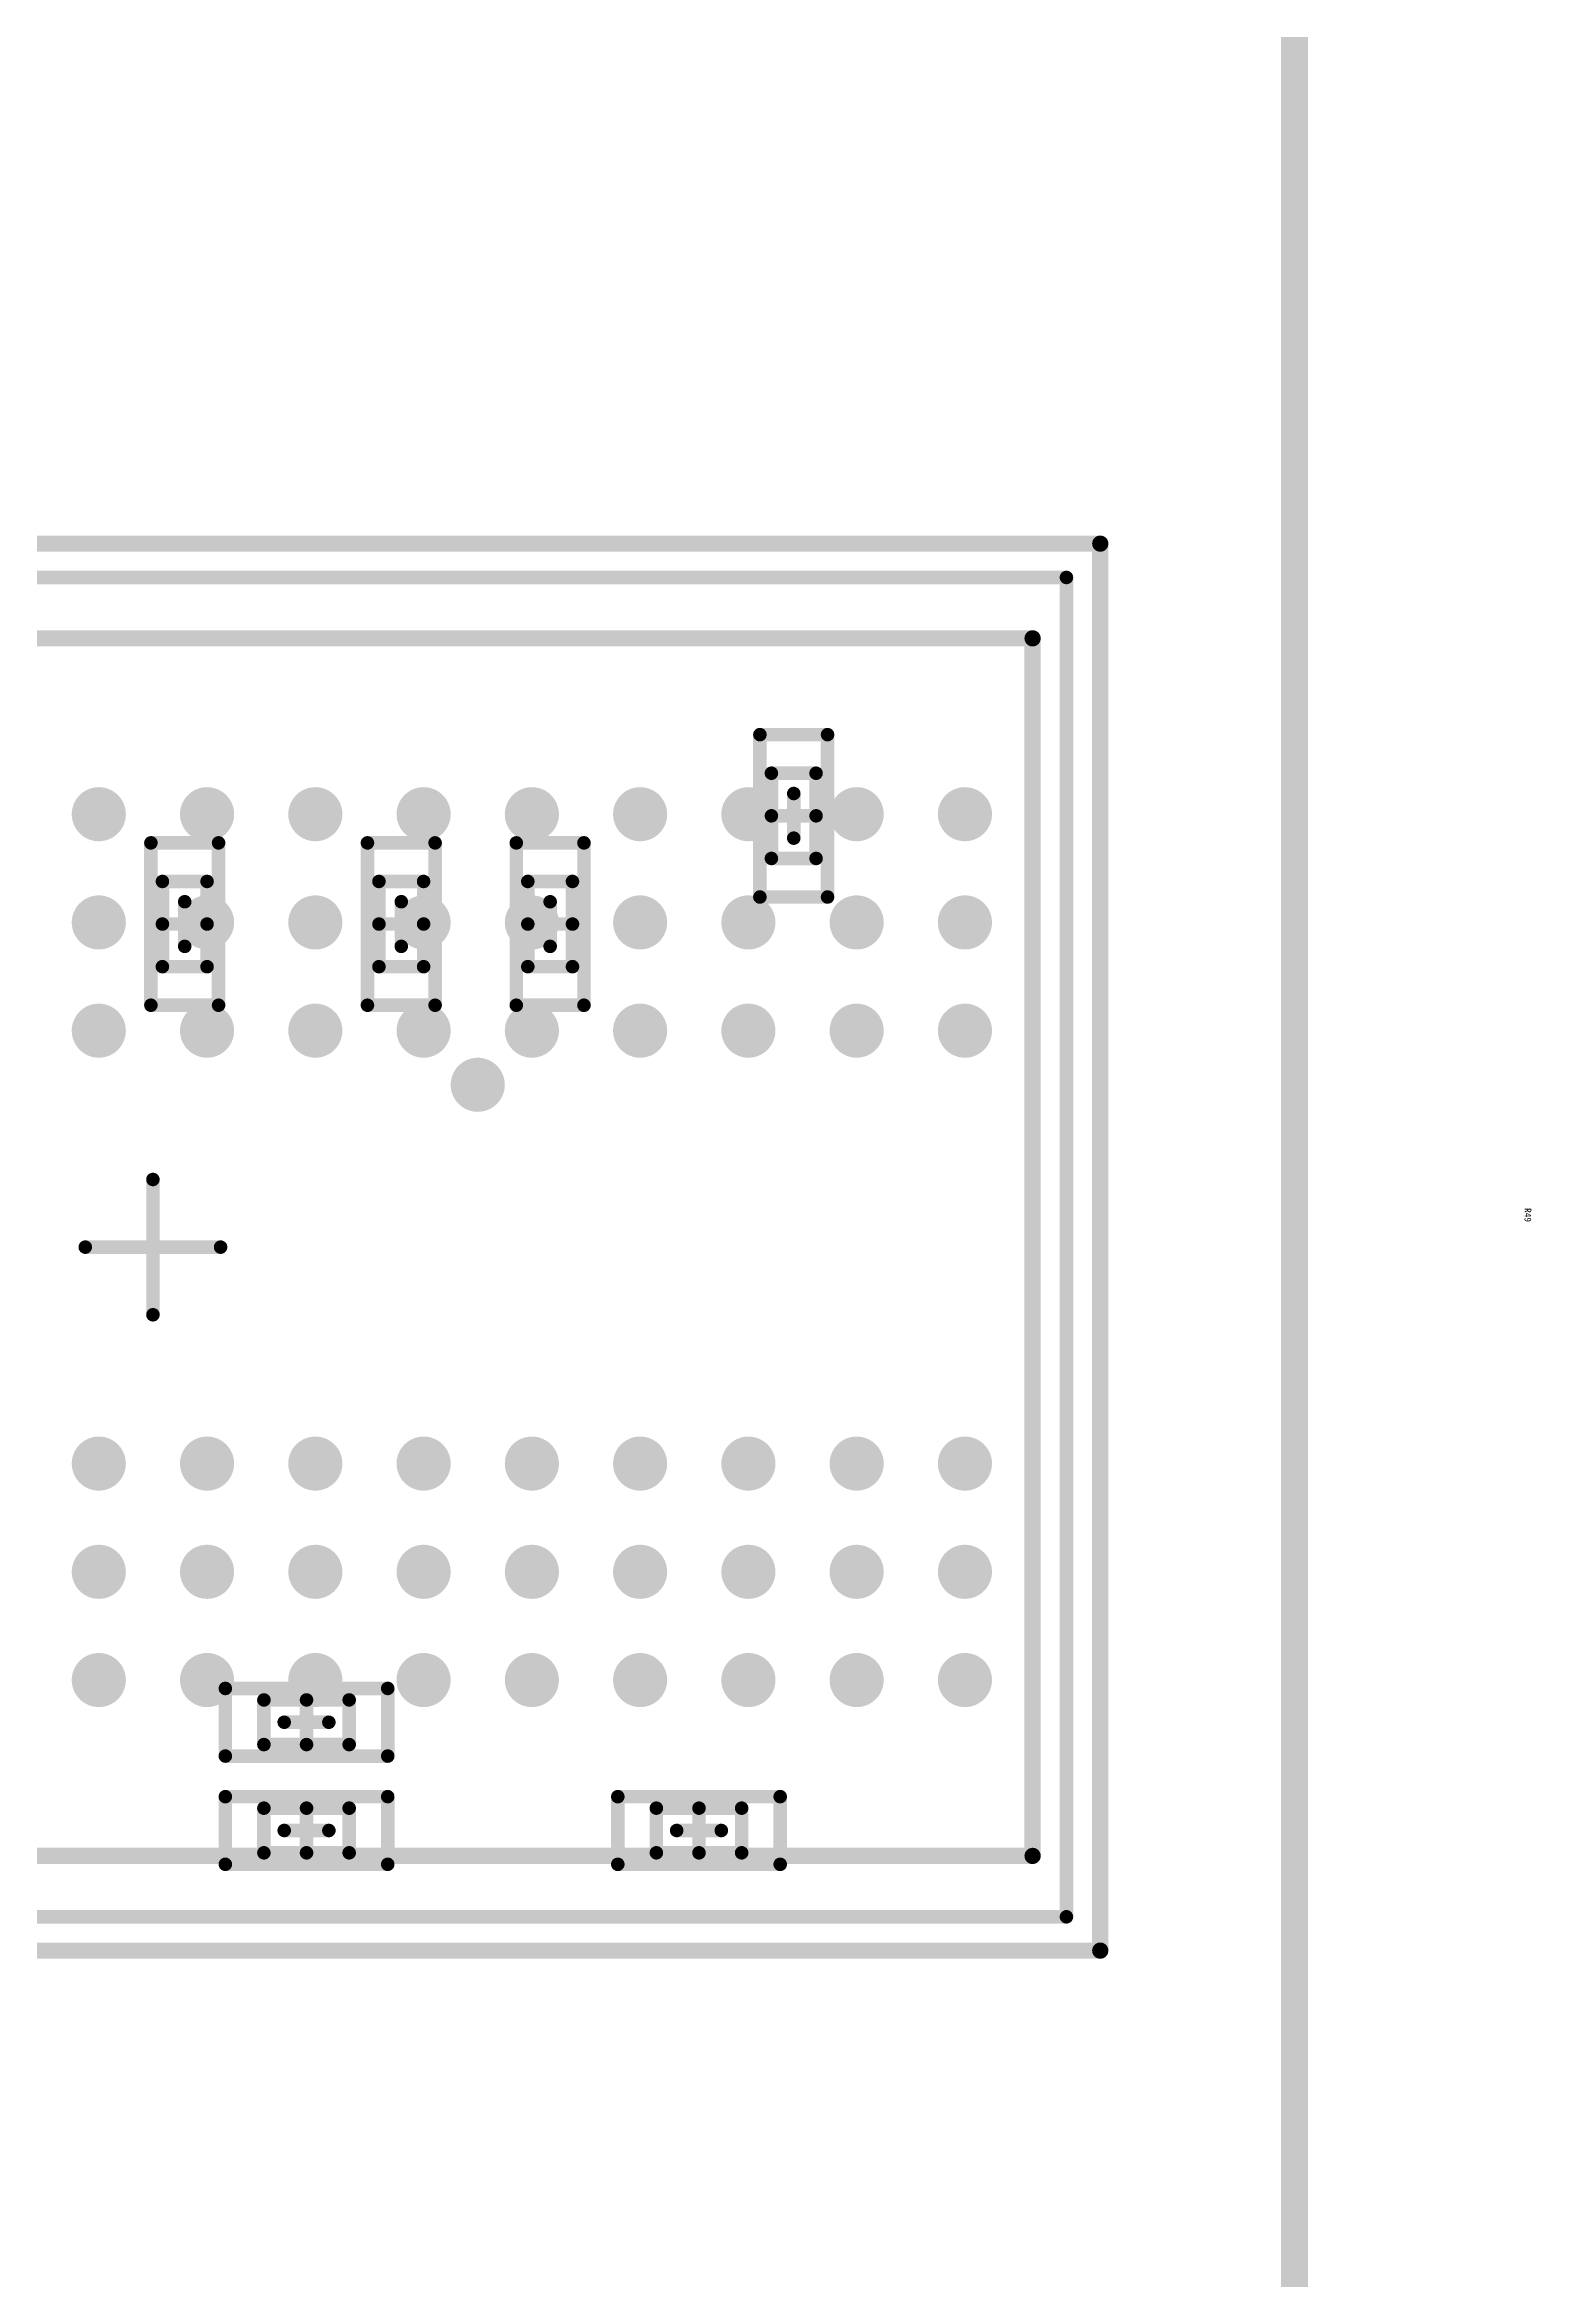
# Model space of a CAD drawing. Header units: millimetres. Extents: x 4 to 123, y 21 to 97.
# Drawn here: x 86.17 to 97.15, y 38.28 to 54.8 of the extents above; entities that cross this region are included whole.
import ezdxf

# ---------------------------------------------------------------- set-up
doc = ezdxf.new("R2010")
doc.units = ezdxf.units.MM
for name, color, linetype in [('Mechanical13', 56, 'Continuous'), ('Mechanical15', 56, 'Continuous'), ('MultiLayer', 9, 'Continuous'), ('TopLayer', 1, 'Continuous'), ('TopOverlay', 2, 'Continuous'), ('TopPaste', 8, 'Continuous')]:
    doc.layers.add(name, color=color, linetype=linetype)

msp = doc.modelspace()

# ---------------------------------------------------------------- linework, layer by layer
at = {"layer": 'Mechanical13', "const_width": 0.1}
for points in [[(91.535, 48.785), (91.535, 49.415)], [(91.535, 49.415), (91.865, 49.415)], [(91.865, 48.785), (91.865, 49.415)], [(91.535, 48.785), (91.865, 48.785)], [(87.035, 47.985), (87.035, 48.615)], [(87.035, 48.615), (87.365, 48.615)], [(87.365, 47.985), (87.365, 48.615)], [(88.635, 48.615), (88.965, 48.615)], [(88.635, 47.985), (88.635, 48.615)], [(88.965, 47.985), (88.965, 48.615)], [(89.735, 47.985), (89.735, 48.615)], [(89.735, 48.615), (90.065, 48.615)], [(90.065, 47.985), (90.065, 48.615)], [(87.035, 47.985), (87.365, 47.985)], [(88.635, 47.985), (88.965, 47.985)], [(89.735, 47.985), (90.065, 47.985)], [(87.785, 42.565), (88.415, 42.565)], [(87.785, 42.235), (87.785, 42.565)], [(88.415, 42.235), (88.415, 42.565)], [(87.785, 42.235), (88.415, 42.235)], [(87.785, 41.765), (88.415, 41.765)], [(87.785, 41.435), (87.785, 41.765)], [(88.415, 41.435), (88.415, 41.765)], [(90.685, 41.765), (91.315, 41.765)], [(90.685, 41.435), (90.685, 41.765)], [(91.315, 41.435), (91.315, 41.765)], [(87.785, 41.435), (88.415, 41.435)], [(90.685, 41.435), (91.315, 41.435)]]:
    msp.add_lwpolyline(points, dxfattribs=at)
at = {"layer": 'Mechanical13', "const_width": 0.05}
for points in [[(91.51, 49.415, 1), (91.56, 49.415, 1)], [(91.51, 49.415, 1), (91.56, 49.415, 1)], [(91.84, 49.415, 1), (91.89, 49.415, 1)], [(91.84, 49.415, 1), (91.89, 49.415, 1)], [(91.51, 48.785, 1), (91.56, 48.785, 1)], [(91.51, 48.785, 1), (91.56, 48.785, 1)], [(91.84, 48.785, 1), (91.89, 48.785, 1)], [(91.84, 48.785, 1), (91.89, 48.785, 1)], [(87.01, 48.615, 1), (87.06, 48.615, 1)], [(87.01, 48.615, 1), (87.06, 48.615, 1)], [(87.34, 48.615, 1), (87.39, 48.615, 1)], [(87.34, 48.615, 1), (87.39, 48.615, 1)], [(88.61, 48.615, 1), (88.66, 48.615, 1)], [(88.61, 48.615, 1), (88.66, 48.615, 1)], [(88.94, 48.615, 1), (88.99, 48.615, 1)], [(88.94, 48.615, 1), (88.99, 48.615, 1)], [(89.71, 48.615, 1), (89.76, 48.615, 1)], [(89.71, 48.615, 1), (89.76, 48.615, 1)], [(90.04, 48.615, 1), (90.09, 48.615, 1)], [(90.04, 48.615, 1), (90.09, 48.615, 1)], [(87.01, 47.985, 1), (87.06, 47.985, 1)], [(87.01, 47.985, 1), (87.06, 47.985, 1)], [(87.34, 47.985, 1), (87.39, 47.985, 1)], [(87.34, 47.985, 1), (87.39, 47.985, 1)], [(88.61, 47.985, 1), (88.66, 47.985, 1)], [(88.61, 47.985, 1), (88.66, 47.985, 1)], [(88.94, 47.985, 1), (88.99, 47.985, 1)], [(88.94, 47.985, 1), (88.99, 47.985, 1)], [(89.71, 47.985, 1), (89.76, 47.985, 1)], [(89.71, 47.985, 1), (89.76, 47.985, 1)], [(90.04, 47.985, 1), (90.09, 47.985, 1)], [(90.04, 47.985, 1), (90.09, 47.985, 1)], [(87.76, 42.565, 1), (87.81, 42.565, 1)], [(87.76, 42.565, 1), (87.81, 42.565, 1)], [(88.39, 42.565, 1), (88.44, 42.565, 1)], [(88.39, 42.565, 1), (88.44, 42.565, 1)], [(87.76, 42.235, 1), (87.81, 42.235, 1)], [(87.76, 42.235, 1), (87.81, 42.235, 1)], [(88.39, 42.235, 1), (88.44, 42.235, 1)], [(88.39, 42.235, 1), (88.44, 42.235, 1)], [(87.76, 41.765, 1), (87.81, 41.765, 1)], [(87.76, 41.765, 1), (87.81, 41.765, 1)], [(88.39, 41.765, 1), (88.44, 41.765, 1)], [(88.39, 41.765, 1), (88.44, 41.765, 1)], [(90.66, 41.765, 1), (90.71, 41.765, 1)], [(90.66, 41.765, 1), (90.71, 41.765, 1)], [(91.29, 41.765, 1), (91.34, 41.765, 1)], [(91.29, 41.765, 1), (91.34, 41.765, 1)], [(87.76, 41.435, 1), (87.81, 41.435, 1)], [(87.76, 41.435, 1), (87.81, 41.435, 1)], [(88.39, 41.435, 1), (88.44, 41.435, 1)], [(88.39, 41.435, 1), (88.44, 41.435, 1)], [(90.66, 41.435, 1), (90.71, 41.435, 1)], [(90.66, 41.435, 1), (90.71, 41.435, 1)], [(91.29, 41.435, 1), (91.34, 41.435, 1)], [(91.29, 41.435, 1), (91.34, 41.435, 1)]]:
    msp.add_lwpolyline(points, format="xyb", close=True, dxfattribs=at)
at = {"layer": 'Mechanical15', "const_width": 0.1}
for points in [[(80.215, 50.862), (93.715, 50.862)], [(93.715, 40.962), (93.715, 50.862)], [(91.45, 48.5), (91.45, 49.7)], [(91.45, 49.7), (91.95, 49.7)], [(91.95, 48.5), (91.95, 49.7)], [(91.7, 48.935), (91.7, 49.265)], [(91.535, 49.1), (91.865, 49.1)], [(86.95, 47.7), (86.95, 48.9)], [(86.95, 48.9), (87.45, 48.9)], [(87.45, 47.7), (87.45, 48.9)], [(88.55, 48.9), (89.05, 48.9)], [(88.55, 47.7), (88.55, 48.9)], [(89.05, 47.7), (89.05, 48.9)], [(89.65, 47.7), (89.65, 48.9)], [(89.65, 48.9), (90.15, 48.9)], [(90.15, 47.7), (90.15, 48.9)], [(87.2, 48.135), (87.2, 48.465)], [(88.8, 48.135), (88.8, 48.465)], [(89.9, 48.135), (89.9, 48.465)], [(91.45, 48.5), (91.95, 48.5)], [(87.035, 48.3), (87.365, 48.3)], [(88.635, 48.3), (88.965, 48.3)], [(89.735, 48.3), (90.065, 48.3)], [(86.95, 47.7), (87.45, 47.7)], [(88.55, 47.7), (89.05, 47.7)], [(89.65, 47.7), (90.15, 47.7)], [(86.965, 45.412), (86.965, 46.412)], [(86.465, 45.912), (87.465, 45.912)], [(87.5, 42.65), (88.7, 42.65)], [(87.5, 42.15), (87.5, 42.65)], [(88.7, 42.15), (88.7, 42.65)], [(87.935, 42.4), (88.265, 42.4)], [(88.1, 42.235), (88.1, 42.565)], [(87.5, 42.15), (88.7, 42.15)], [(87.5, 41.85), (88.7, 41.85)], [(87.5, 41.35), (87.5, 41.85)], [(88.1, 41.435), (88.1, 41.765)], [(88.7, 41.35), (88.7, 41.85)], [(90.4, 41.85), (91.6, 41.85)], [(90.4, 41.35), (90.4, 41.85)], [(91, 41.435), (91, 41.765)], [(91.6, 41.35), (91.6, 41.85)], [(87.935, 41.6), (88.265, 41.6)], [(90.835, 41.6), (91.165, 41.6)], [(87.5, 41.35), (88.7, 41.35)], [(90.4, 41.35), (91.6, 41.35)], [(80.215, 40.962), (93.715, 40.962)]]:
    msp.add_lwpolyline(points, dxfattribs=at)
at = {"layer": 'Mechanical15', "const_width": 0.05}
for points in [[(93.69, 50.862, 1), (93.74, 50.862, 1)], [(93.69, 50.862, 1), (93.74, 50.862, 1)], [(91.425, 49.7, 1), (91.475, 49.7, 1)], [(91.425, 49.7, 1), (91.475, 49.7, 1)], [(91.925, 49.7, 1), (91.975, 49.7, 1)], [(91.925, 49.7, 1), (91.975, 49.7, 1)], [(91.675, 49.265, 1), (91.725, 49.265, 1)], [(91.51, 49.1, 1), (91.56, 49.1, 1)], [(91.84, 49.1, 1), (91.89, 49.1, 1)], [(86.925, 48.9, 1), (86.975, 48.9, 1)], [(86.925, 48.9, 1), (86.975, 48.9, 1)], [(87.425, 48.9, 1), (87.475, 48.9, 1)], [(87.425, 48.9, 1), (87.475, 48.9, 1)], [(88.525, 48.9, 1), (88.575, 48.9, 1)], [(88.525, 48.9, 1), (88.575, 48.9, 1)], [(89.025, 48.9, 1), (89.075, 48.9, 1)], [(89.025, 48.9, 1), (89.075, 48.9, 1)], [(89.625, 48.9, 1), (89.675, 48.9, 1)], [(89.625, 48.9, 1), (89.675, 48.9, 1)], [(90.125, 48.9, 1), (90.175, 48.9, 1)], [(90.125, 48.9, 1), (90.175, 48.9, 1)], [(91.675, 48.935, 1), (91.725, 48.935, 1)], [(87.175, 48.465, 1), (87.225, 48.465, 1)], [(88.775, 48.465, 1), (88.825, 48.465, 1)], [(89.875, 48.465, 1), (89.925, 48.465, 1)], [(91.425, 48.5, 1), (91.475, 48.5, 1)], [(91.425, 48.5, 1), (91.475, 48.5, 1)], [(91.925, 48.5, 1), (91.975, 48.5, 1)], [(91.925, 48.5, 1), (91.975, 48.5, 1)], [(87.01, 48.3, 1), (87.06, 48.3, 1)], [(87.34, 48.3, 1), (87.39, 48.3, 1)], [(88.61, 48.3, 1), (88.66, 48.3, 1)], [(88.94, 48.3, 1), (88.99, 48.3, 1)], [(89.71, 48.3, 1), (89.76, 48.3, 1)], [(90.04, 48.3, 1), (90.09, 48.3, 1)], [(87.175, 48.135, 1), (87.225, 48.135, 1)], [(88.775, 48.135, 1), (88.825, 48.135, 1)], [(89.875, 48.135, 1), (89.925, 48.135, 1)], [(86.925, 47.7, 1), (86.975, 47.7, 1)], [(86.925, 47.7, 1), (86.975, 47.7, 1)], [(87.425, 47.7, 1), (87.475, 47.7, 1)], [(87.425, 47.7, 1), (87.475, 47.7, 1)], [(88.525, 47.7, 1), (88.575, 47.7, 1)], [(88.525, 47.7, 1), (88.575, 47.7, 1)], [(89.025, 47.7, 1), (89.075, 47.7, 1)], [(89.025, 47.7, 1), (89.075, 47.7, 1)], [(89.625, 47.7, 1), (89.675, 47.7, 1)], [(89.625, 47.7, 1), (89.675, 47.7, 1)], [(90.125, 47.7, 1), (90.175, 47.7, 1)], [(90.125, 47.7, 1), (90.175, 47.7, 1)], [(86.94, 46.412, 1), (86.99, 46.412, 1)], [(86.44, 45.912, 1), (86.49, 45.912, 1)], [(87.44, 45.912, 1), (87.49, 45.912, 1)], [(86.94, 45.412, 1), (86.99, 45.412, 1)], [(87.475, 42.65, 1), (87.525, 42.65, 1)], [(87.475, 42.65, 1), (87.525, 42.65, 1)], [(88.675, 42.65, 1), (88.725, 42.65, 1)], [(88.675, 42.65, 1), (88.725, 42.65, 1)], [(87.91, 42.4, 1), (87.96, 42.4, 1)], [(88.075, 42.565, 1), (88.125, 42.565, 1)], [(88.24, 42.4, 1), (88.29, 42.4, 1)], [(88.075, 42.235, 1), (88.125, 42.235, 1)], [(87.475, 42.15, 1), (87.525, 42.15, 1)], [(87.475, 42.15, 1), (87.525, 42.15, 1)], [(88.675, 42.15, 1), (88.725, 42.15, 1)], [(88.675, 42.15, 1), (88.725, 42.15, 1)], [(87.475, 41.85, 1), (87.525, 41.85, 1)], [(87.475, 41.85, 1), (87.525, 41.85, 1)], [(88.075, 41.765, 1), (88.125, 41.765, 1)], [(88.675, 41.85, 1), (88.725, 41.85, 1)], [(88.675, 41.85, 1), (88.725, 41.85, 1)], [(90.375, 41.85, 1), (90.425, 41.85, 1)], [(90.375, 41.85, 1), (90.425, 41.85, 1)], [(90.975, 41.765, 1), (91.025, 41.765, 1)], [(91.575, 41.85, 1), (91.625, 41.85, 1)], [(91.575, 41.85, 1), (91.625, 41.85, 1)], [(87.91, 41.6, 1), (87.96, 41.6, 1)], [(88.24, 41.6, 1), (88.29, 41.6, 1)], [(90.81, 41.6, 1), (90.86, 41.6, 1)], [(91.14, 41.6, 1), (91.19, 41.6, 1)], [(88.075, 41.435, 1), (88.125, 41.435, 1)], [(90.975, 41.435, 1), (91.025, 41.435, 1)], [(87.475, 41.35, 1), (87.525, 41.35, 1)], [(87.475, 41.35, 1), (87.525, 41.35, 1)], [(88.675, 41.35, 1), (88.725, 41.35, 1)], [(88.675, 41.35, 1), (88.725, 41.35, 1)], [(90.375, 41.35, 1), (90.425, 41.35, 1)], [(90.375, 41.35, 1), (90.425, 41.35, 1)], [(91.575, 41.35, 1), (91.625, 41.35, 1)], [(91.575, 41.35, 1), (91.625, 41.35, 1)], [(93.69, 40.962, 1), (93.74, 40.962, 1)], [(93.69, 40.962, 1), (93.74, 40.962, 1)]]:
    msp.add_lwpolyline(points, format="xyb", close=True, dxfattribs=at)
at = {"layer": 'MultiLayer', "const_width": 0.2}
msp.add_lwpolyline([(89.265, 47.112, 1), (89.465, 47.112, 1)], format="xyb", close=True, dxfattribs=at)
at = {"layer": 'TopLayer', "const_width": 0.2}
for points in [[(86.465, 49.112, 1), (86.665, 49.112, 1)], [(87.265, 49.112, 1), (87.465, 49.112, 1)], [(88.065, 49.112, 1), (88.265, 49.112, 1)], [(88.865, 49.112, 1), (89.065, 49.112, 1)], [(89.665, 49.112, 1), (89.865, 49.112, 1)], [(90.465, 49.112, 1), (90.665, 49.112, 1)], [(91.265, 49.112, 1), (91.465, 49.112, 1)], [(92.065, 49.112, 1), (92.265, 49.112, 1)], [(92.865, 49.112, 1), (93.065, 49.112, 1)], [(86.465, 48.312, 1), (86.665, 48.312, 1)], [(87.265, 48.312, 1), (87.465, 48.312, 1)], [(88.065, 48.312, 1), (88.265, 48.312, 1)], [(88.865, 48.312, 1), (89.065, 48.312, 1)], [(89.665, 48.312, 1), (89.865, 48.312, 1)], [(90.465, 48.312, 1), (90.665, 48.312, 1)], [(91.265, 48.312, 1), (91.465, 48.312, 1)], [(92.065, 48.312, 1), (92.265, 48.312, 1)], [(92.865, 48.312, 1), (93.065, 48.312, 1)], [(86.465, 47.512, 1), (86.665, 47.512, 1)], [(87.265, 47.512, 1), (87.465, 47.512, 1)], [(88.065, 47.512, 1), (88.265, 47.512, 1)], [(88.865, 47.512, 1), (89.065, 47.512, 1)], [(89.665, 47.512, 1), (89.865, 47.512, 1)], [(90.465, 47.512, 1), (90.665, 47.512, 1)], [(91.265, 47.512, 1), (91.465, 47.512, 1)], [(92.065, 47.512, 1), (92.265, 47.512, 1)], [(92.865, 47.512, 1), (93.065, 47.512, 1)], [(89.265, 47.112, 1), (89.465, 47.112, 1)], [(86.465, 44.312, 1), (86.665, 44.312, 1)], [(87.265, 44.312, 1), (87.465, 44.312, 1)], [(88.065, 44.312, 1), (88.265, 44.312, 1)], [(88.865, 44.312, 1), (89.065, 44.312, 1)], [(89.665, 44.312, 1), (89.865, 44.312, 1)], [(90.465, 44.312, 1), (90.665, 44.312, 1)], [(91.265, 44.312, 1), (91.465, 44.312, 1)], [(92.065, 44.312, 1), (92.265, 44.312, 1)], [(92.865, 44.312, 1), (93.065, 44.312, 1)], [(86.465, 43.512, 1), (86.665, 43.512, 1)], [(87.265, 43.512, 1), (87.465, 43.512, 1)], [(88.065, 43.512, 1), (88.265, 43.512, 1)], [(88.865, 43.512, 1), (89.065, 43.512, 1)], [(89.665, 43.512, 1), (89.865, 43.512, 1)], [(90.465, 43.512, 1), (90.665, 43.512, 1)], [(91.265, 43.512, 1), (91.465, 43.512, 1)], [(92.065, 43.512, 1), (92.265, 43.512, 1)], [(92.865, 43.512, 1), (93.065, 43.512, 1)], [(86.465, 42.712, 1), (86.665, 42.712, 1)], [(87.265, 42.712, 1), (87.465, 42.712, 1)], [(88.065, 42.712, 1), (88.265, 42.712, 1)], [(88.865, 42.712, 1), (89.065, 42.712, 1)], [(89.665, 42.712, 1), (89.865, 42.712, 1)], [(90.465, 42.712, 1), (90.665, 42.712, 1)], [(91.265, 42.712, 1), (91.465, 42.712, 1)], [(92.065, 42.712, 1), (92.265, 42.712, 1)], [(92.865, 42.712, 1), (93.065, 42.712, 1)]]:
    msp.add_lwpolyline(points, format="xyb", close=True, dxfattribs=at)
at = {"layer": 'TopOverlay'}
for points, const_width in [([(95.4, 33.4), (95.4, 68.5)], 0.2), ([(79.965, 51.112), (93.965, 51.112)], 0.12), ([(93.965, 40.712), (93.965, 51.112)], 0.12), ([(80.465, 50.412), (93.465, 50.412)], 0.12), ([(93.465, 41.412), (93.465, 50.412)], 0.12), ([(80.465, 41.412), (93.465, 41.412)], 0.12), ([(80.442, 40.712), (93.965, 40.712)], 0.12)]:
    msp.add_lwpolyline(points, dxfattribs=dict(at, const_width=const_width))
at = {"layer": 'TopOverlay', "const_width": 0.06}
for points in [[(93.935, 51.112, 1), (93.995, 51.112, 1)], [(93.935, 51.112, 1), (93.995, 51.112, 1)], [(93.435, 50.412, 1), (93.495, 50.412, 1)], [(93.435, 50.412, 1), (93.495, 50.412, 1)], [(93.435, 41.412, 1), (93.495, 41.412, 1)], [(93.435, 41.412, 1), (93.495, 41.412, 1)], [(93.935, 40.712, 1), (93.995, 40.712, 1)], [(93.935, 40.712, 1), (93.995, 40.712, 1)]]:
    msp.add_lwpolyline(points, format="xyb", close=True, dxfattribs=at)
at = {"layer": 'TopPaste', "const_width": 0.2}
for points in [[(86.465, 49.112, 1), (86.665, 49.112, 1)], [(87.265, 49.112, 1), (87.465, 49.112, 1)], [(88.065, 49.112, 1), (88.265, 49.112, 1)], [(88.865, 49.112, 1), (89.065, 49.112, 1)], [(89.665, 49.112, 1), (89.865, 49.112, 1)], [(90.465, 49.112, 1), (90.665, 49.112, 1)], [(91.265, 49.112, 1), (91.465, 49.112, 1)], [(92.065, 49.112, 1), (92.265, 49.112, 1)], [(92.865, 49.112, 1), (93.065, 49.112, 1)], [(86.465, 48.312, 1), (86.665, 48.312, 1)], [(87.265, 48.312, 1), (87.465, 48.312, 1)], [(88.065, 48.312, 1), (88.265, 48.312, 1)], [(88.865, 48.312, 1), (89.065, 48.312, 1)], [(89.665, 48.312, 1), (89.865, 48.312, 1)], [(90.465, 48.312, 1), (90.665, 48.312, 1)], [(91.265, 48.312, 1), (91.465, 48.312, 1)], [(92.065, 48.312, 1), (92.265, 48.312, 1)], [(92.865, 48.312, 1), (93.065, 48.312, 1)], [(86.465, 47.512, 1), (86.665, 47.512, 1)], [(87.265, 47.512, 1), (87.465, 47.512, 1)], [(88.065, 47.512, 1), (88.265, 47.512, 1)], [(88.865, 47.512, 1), (89.065, 47.512, 1)], [(89.665, 47.512, 1), (89.865, 47.512, 1)], [(90.465, 47.512, 1), (90.665, 47.512, 1)], [(91.265, 47.512, 1), (91.465, 47.512, 1)], [(92.065, 47.512, 1), (92.265, 47.512, 1)], [(92.865, 47.512, 1), (93.065, 47.512, 1)], [(86.465, 44.312, 1), (86.665, 44.312, 1)], [(87.265, 44.312, 1), (87.465, 44.312, 1)], [(88.065, 44.312, 1), (88.265, 44.312, 1)], [(88.865, 44.312, 1), (89.065, 44.312, 1)], [(89.665, 44.312, 1), (89.865, 44.312, 1)], [(90.465, 44.312, 1), (90.665, 44.312, 1)], [(91.265, 44.312, 1), (91.465, 44.312, 1)], [(92.065, 44.312, 1), (92.265, 44.312, 1)], [(92.865, 44.312, 1), (93.065, 44.312, 1)], [(86.465, 43.512, 1), (86.665, 43.512, 1)], [(87.265, 43.512, 1), (87.465, 43.512, 1)], [(88.065, 43.512, 1), (88.265, 43.512, 1)], [(88.865, 43.512, 1), (89.065, 43.512, 1)], [(89.665, 43.512, 1), (89.865, 43.512, 1)], [(90.465, 43.512, 1), (90.665, 43.512, 1)], [(91.265, 43.512, 1), (91.465, 43.512, 1)], [(92.065, 43.512, 1), (92.265, 43.512, 1)], [(92.865, 43.512, 1), (93.065, 43.512, 1)], [(86.465, 42.712, 1), (86.665, 42.712, 1)], [(87.265, 42.712, 1), (87.465, 42.712, 1)], [(88.065, 42.712, 1), (88.265, 42.712, 1)], [(88.865, 42.712, 1), (89.065, 42.712, 1)], [(89.665, 42.712, 1), (89.865, 42.712, 1)], [(90.465, 42.712, 1), (90.665, 42.712, 1)], [(91.265, 42.712, 1), (91.465, 42.712, 1)], [(92.065, 42.712, 1), (92.265, 42.712, 1)], [(92.865, 42.712, 1), (93.065, 42.712, 1)]]:
    msp.add_lwpolyline(points, format="xyb", close=True, dxfattribs=at)

# ---------------------------------------------------------------- texts
at = {"layer": 'TopOverlay'}
msp.add_text('R49', height=0.05, rotation=270, dxfattribs=at).set_placement((97.1, 46.2))

doc.saveas('drawing.dxf')
